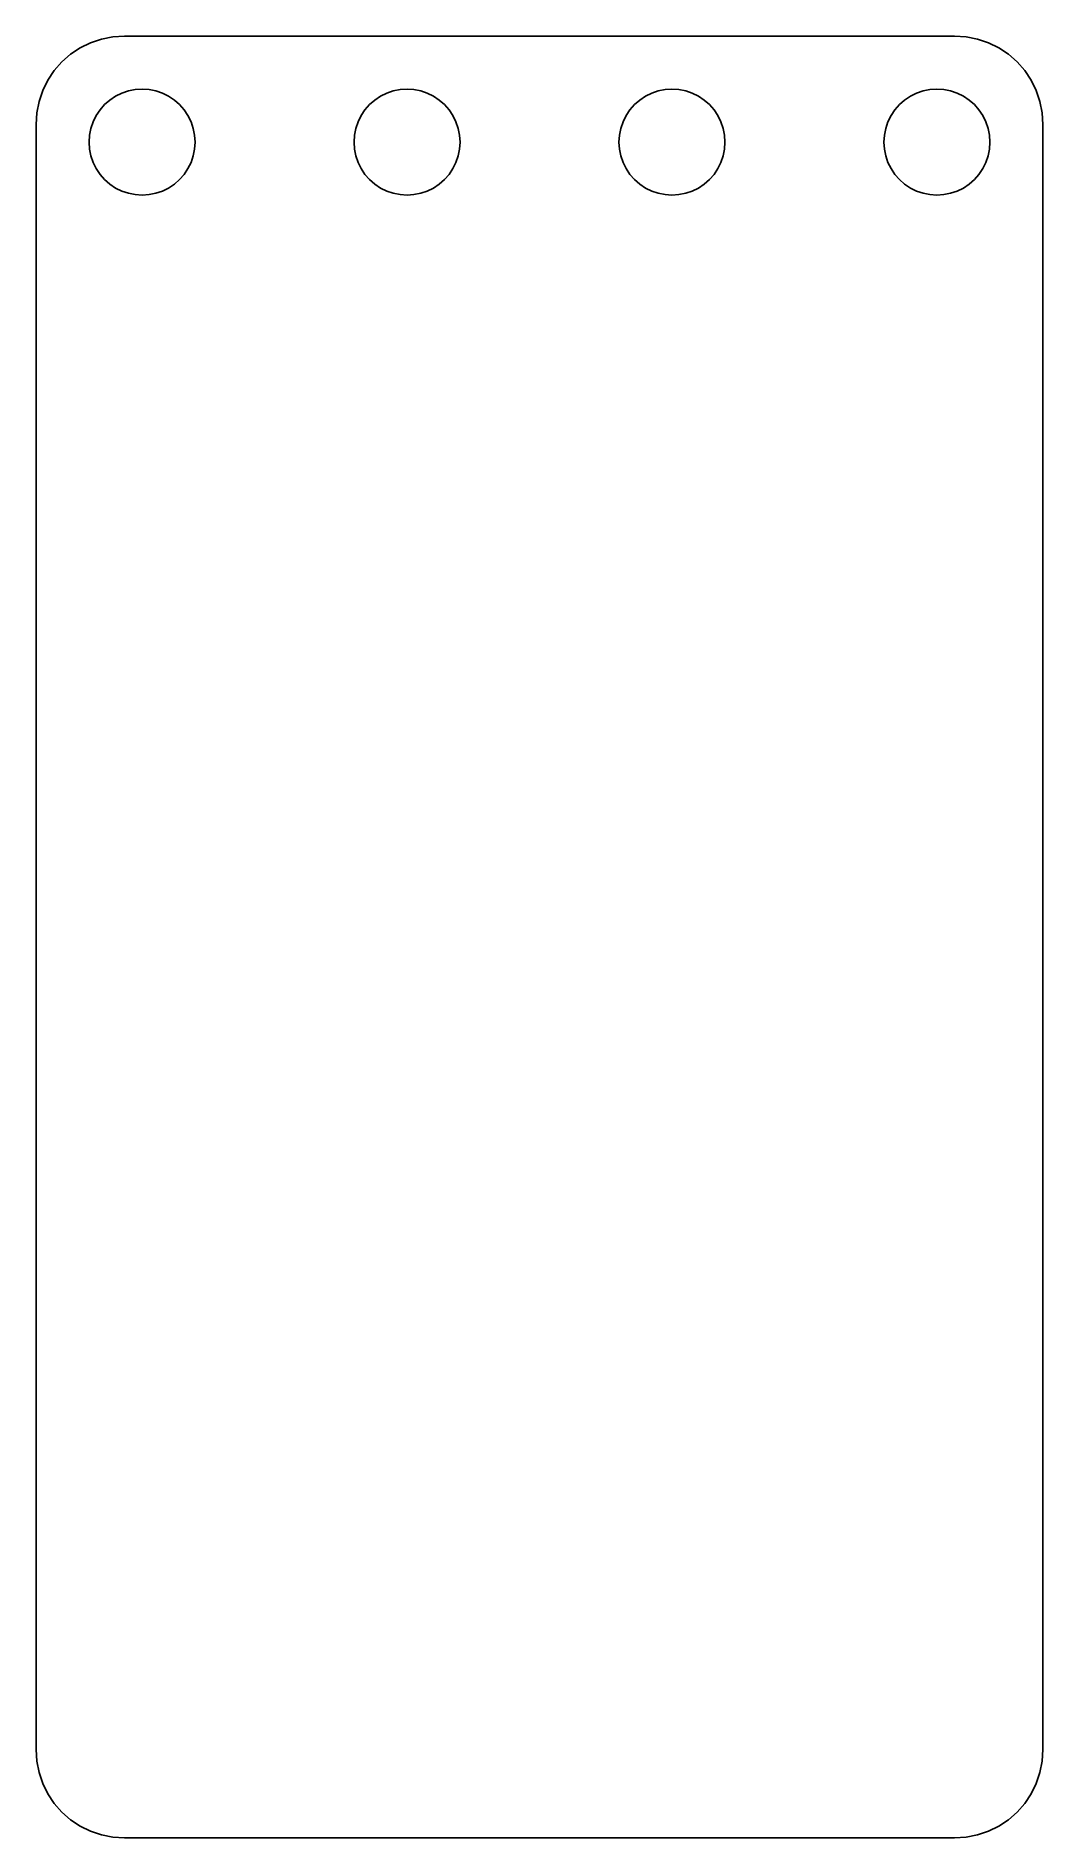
# Model space of a CAD drawing. Header units: metres. Extents: x -29 to 29, y -51 to 51.
import ezdxf

# ---------------------------------------------------------------- set-up
doc = ezdxf.new("R2010")
doc.units = ezdxf.units.M

msp = doc.modelspace()

# ---------------------------------------------------------------- linework, layer by layer
for p, q in [((-23.505, 51.005), (-24.1576, 50.9622)), ((23.505, 51.005), (-23.505, 51.005)), ((24.1576, 50.9622), (23.505, 51.005)), ((-26.005, 50.3351), (-26.5488, 49.9718)), ((-25.4184, 50.6244), (-26.005, 50.3351)), ((-24.7991, 50.8346), (-25.4184, 50.6244)), ((-24.1576, 50.9622), (-24.7991, 50.8346)), ((24.7991, 50.8346), (24.1576, 50.9622)), ((25.4184, 50.6244), (24.7991, 50.8346)), ((26.005, 50.3351), (25.4184, 50.6244)), ((26.5488, 49.9718), (26.005, 50.3351)), ((-27.4718, 49.0488), (-27.8351, 48.505)), ((-27.0405, 49.5405), (-27.4718, 49.0488)), ((-26.5488, 49.9718), (-27.0405, 49.5405)), ((27.0405, 49.5405), (26.5488, 49.9718)), ((27.4718, 49.0488), (27.0405, 49.5405)), ((27.8351, 48.505), (27.4718, 49.0488)), ((-27.8351, 48.505), (-28.1244, 47.9184)), ((-23.2764, 47.8978), (-22.8916, 47.9743)), ((-22.8916, 47.9743), (-22.5, 48)), ((-22.5, 48), (-22.1084, 47.9743)), ((-22.1084, 47.9743), (-21.7235, 47.8978)), ((-8.27644, 47.8978), (-7.89157, 47.9743)), ((-7.89157, 47.9743), (-7.5, 48)), ((-7.5, 48), (-7.10841, 47.9743)), ((-7.10841, 47.9743), (-6.72354, 47.8978)), ((6.72354, 47.8978), (7.10841, 47.9743)), ((7.10841, 47.9743), (7.5, 48)), ((7.5, 48), (7.89157, 47.9743)), ((7.89157, 47.9743), (8.27644, 47.8978)), ((21.7235, 47.8978), (22.1084, 47.9743)), ((22.1084, 47.9743), (22.5, 48)), ((22.5, 48), (22.8916, 47.9743)), ((22.8916, 47.9743), (23.2764, 47.8978)), ((28.1244, 47.9184), (27.8351, 48.505)), ((-28.3346, 47.2991), (-28.4622, 46.6576)), ((-28.1244, 47.9184), (-28.3346, 47.2991)), ((-24.8801, 46.8263), (-24.6213, 47.1213)), ((-24.6213, 47.1213), (-24.3263, 47.3801)), ((-24.3263, 47.3801), (-24, 47.5981)), ((-24, 47.5981), (-23.648, 47.7716)), ((-23.648, 47.7716), (-23.2764, 47.8978)), ((-21.7235, 47.8978), (-21.3519, 47.7716)), ((-21.3519, 47.7716), (-21, 47.5981)), ((-21, 47.5981), (-20.6737, 47.3801)), ((-20.6737, 47.3801), (-20.3787, 47.1213)), ((-20.3787, 47.1213), (-20.1199, 46.8263)), ((-9.88005, 46.8263), (-9.62131, 47.1213)), ((-9.62131, 47.1213), (-9.32628, 47.3801)), ((-9.32628, 47.3801), (-9, 47.5981)), ((-9, 47.5981), (-8.64804, 47.7716)), ((-8.64804, 47.7716), (-8.27644, 47.8978)), ((-6.72354, 47.8978), (-6.35194, 47.7716)), ((-6.35194, 47.7716), (-6, 47.5981)), ((-6, 47.5981), (-5.67371, 47.3801)), ((-5.67371, 47.3801), (-5.37868, 47.1213)), ((-5.37868, 47.1213), (-5.11993, 46.8263)), ((5.11993, 46.8263), (5.37868, 47.1213)), ((5.37868, 47.1213), (5.67371, 47.3801)), ((5.67371, 47.3801), (6, 47.5981)), ((6, 47.5981), (6.35194, 47.7716)), ((6.35194, 47.7716), (6.72354, 47.8978)), ((8.27644, 47.8978), (8.64804, 47.7716)), ((8.64804, 47.7716), (9, 47.5981)), ((9, 47.5981), (9.32628, 47.3801)), ((9.32628, 47.3801), (9.62131, 47.1213)), ((9.62131, 47.1213), (9.88005, 46.8263)), ((20.1199, 46.8263), (20.3787, 47.1213)), ((20.3787, 47.1213), (20.6737, 47.3801)), ((20.6737, 47.3801), (21, 47.5981)), ((21, 47.5981), (21.3519, 47.7716)), ((21.3519, 47.7716), (21.7235, 47.8978)), ((23.2764, 47.8978), (23.648, 47.7716)), ((23.648, 47.7716), (24, 47.5981)), ((24, 47.5981), (24.3263, 47.3801)), ((24.3263, 47.3801), (24.6213, 47.1213)), ((24.6213, 47.1213), (24.8801, 46.8263)), ((28.3346, 47.2991), (28.1244, 47.9184)), ((28.4622, 46.6576), (28.3346, 47.2991)), ((-28.4622, 46.6576), (-28.505, 46.005)), ((-28.505, 46.005), (-28.505, -46.005)), ((-25.3978, 45.7765), (-25.2716, 46.148)), ((-25.2716, 46.148), (-25.0981, 46.5)), ((-25.0981, 46.5), (-24.8801, 46.8263)), ((-20.1199, 46.8263), (-19.9019, 46.5)), ((-19.9019, 46.5), (-19.7283, 46.148)), ((-19.7283, 46.148), (-19.6022, 45.7765)), ((-10.3978, 45.7765), (-10.2716, 46.148)), ((-10.2716, 46.148), (-10.0981, 46.5)), ((-10.0981, 46.5), (-9.88005, 46.8263)), ((-5.11993, 46.8263), (-4.90192, 46.5)), ((-4.90192, 46.5), (-4.72835, 46.148)), ((-4.72835, 46.148), (-4.60222, 45.7765)), ((4.60222, 45.7765), (4.72835, 46.148)), ((4.72835, 46.148), (4.90192, 46.5)), ((4.90192, 46.5), (5.11993, 46.8263)), ((9.88005, 46.8263), (10.0981, 46.5)), ((10.0981, 46.5), (10.2716, 46.148)), ((10.2716, 46.148), (10.3978, 45.7765)), ((19.6022, 45.7765), (19.7283, 46.148)), ((19.7283, 46.148), (19.9019, 46.5)), ((19.9019, 46.5), (20.1199, 46.8263)), ((24.8801, 46.8263), (25.0981, 46.5)), ((25.0981, 46.5), (25.2716, 46.148)), ((25.2716, 46.148), (25.3978, 45.7765)), ((28.505, 46.005), (28.4622, 46.6576)), ((28.505, -46.005), (28.505, 46.005)), ((-25.5, 45), (-25.4743, 45.3916)), ((-25.4743, 44.6084), (-25.5, 45)), ((-25.4743, 45.3916), (-25.3978, 45.7765)), ((-19.6022, 45.7765), (-19.5257, 45.3916)), ((-19.5257, 45.3916), (-19.5, 45)), ((-19.5, 45), (-19.5257, 44.6084)), ((-10.5, 45), (-10.4743, 45.3916)), ((-10.4743, 44.6084), (-10.5, 45)), ((-10.4743, 45.3916), (-10.3978, 45.7765)), ((-4.60222, 45.7765), (-4.52567, 45.3916)), ((-4.52567, 45.3916), (-4.5, 45)), ((-4.5, 45), (-4.52567, 44.6084)), ((4.5, 45), (4.52567, 45.3916)), ((4.52567, 44.6084), (4.5, 45)), ((4.52567, 45.3916), (4.60222, 45.7765)), ((10.3978, 45.7765), (10.4743, 45.3916)), ((10.4743, 45.3916), (10.5, 45)), ((10.5, 45), (10.4743, 44.6084)), ((19.5, 45), (19.5257, 45.3916)), ((19.5257, 44.6084), (19.5, 45)), ((19.5257, 45.3916), (19.6022, 45.7765)), ((25.3978, 45.7765), (25.4743, 45.3916)), ((25.4743, 45.3916), (25.5, 45)), ((25.5, 45), (25.4743, 44.6084)), ((-25.3978, 44.2235), (-25.4743, 44.6084)), ((-25.2716, 43.8519), (-25.3978, 44.2235)), ((-19.6022, 44.2235), (-19.7283, 43.8519)), ((-19.5257, 44.6084), (-19.6022, 44.2235)), ((-10.3978, 44.2235), (-10.4743, 44.6084)), ((-10.2716, 43.8519), (-10.3978, 44.2235)), ((-4.60222, 44.2235), (-4.72835, 43.8519)), ((-4.52567, 44.6084), (-4.60222, 44.2235)), ((4.60222, 44.2235), (4.52567, 44.6084)), ((4.72835, 43.8519), (4.60222, 44.2235)), ((10.3978, 44.2235), (10.2716, 43.8519)), ((10.4743, 44.6084), (10.3978, 44.2235)), ((19.6022, 44.2235), (19.5257, 44.6084)), ((19.7283, 43.8519), (19.6022, 44.2235)), ((25.3978, 44.2235), (25.2716, 43.8519)), ((25.4743, 44.6084), (25.3978, 44.2235)), ((-25.0981, 43.5), (-25.2716, 43.8519)), ((-24.8801, 43.1737), (-25.0981, 43.5)), ((-24.6213, 42.8787), (-24.8801, 43.1737)), ((-24.3263, 42.6199), (-24.6213, 42.8787)), ((-20.3787, 42.8787), (-20.6737, 42.6199)), ((-20.1199, 43.1737), (-20.3787, 42.8787)), ((-19.9019, 43.5), (-20.1199, 43.1737)), ((-19.7283, 43.8519), (-19.9019, 43.5)), ((-10.0981, 43.5), (-10.2716, 43.8519)), ((-9.88005, 43.1737), (-10.0981, 43.5)), ((-9.62131, 42.8787), (-9.88005, 43.1737)), ((-9.32628, 42.6199), (-9.62131, 42.8787)), ((-5.37868, 42.8787), (-5.67371, 42.6199)), ((-5.11993, 43.1737), (-5.37868, 42.8787)), ((-4.90192, 43.5), (-5.11993, 43.1737)), ((-4.72835, 43.8519), (-4.90192, 43.5)), ((4.90192, 43.5), (4.72835, 43.8519)), ((5.11993, 43.1737), (4.90192, 43.5)), ((5.37868, 42.8787), (5.11993, 43.1737)), ((5.67371, 42.6199), (5.37868, 42.8787)), ((9.62131, 42.8787), (9.32628, 42.6199)), ((9.88005, 43.1737), (9.62131, 42.8787)), ((10.0981, 43.5), (9.88005, 43.1737)), ((10.2716, 43.8519), (10.0981, 43.5)), ((19.9019, 43.5), (19.7283, 43.8519)), ((20.1199, 43.1737), (19.9019, 43.5)), ((20.3787, 42.8787), (20.1199, 43.1737)), ((20.6737, 42.6199), (20.3787, 42.8787)), ((24.6213, 42.8787), (24.3263, 42.6199)), ((24.8801, 43.1737), (24.6213, 42.8787)), ((25.0981, 43.5), (24.8801, 43.1737)), ((25.2716, 43.8519), (25.0981, 43.5)), ((-24, 42.4019), (-24.3263, 42.6199)), ((-23.648, 42.2284), (-24, 42.4019)), ((-23.2764, 42.1022), (-23.648, 42.2284)), ((-22.8916, 42.0257), (-23.2764, 42.1022)), ((-22.5, 42), (-22.8916, 42.0257)), ((-22.1084, 42.0257), (-22.5, 42)), ((-21.7235, 42.1022), (-22.1084, 42.0257)), ((-21.3519, 42.2284), (-21.7235, 42.1022)), ((-21, 42.4019), (-21.3519, 42.2284)), ((-20.6737, 42.6199), (-21, 42.4019)), ((-9, 42.4019), (-9.32628, 42.6199)), ((-8.64804, 42.2284), (-9, 42.4019)), ((-8.27644, 42.1022), (-8.64804, 42.2284)), ((-7.89157, 42.0257), (-8.27644, 42.1022)), ((-7.5, 42), (-7.89157, 42.0257)), ((-7.10841, 42.0257), (-7.5, 42)), ((-6.72354, 42.1022), (-7.10841, 42.0257)), ((-6.35194, 42.2284), (-6.72354, 42.1022)), ((-6, 42.4019), (-6.35194, 42.2284)), ((-5.67371, 42.6199), (-6, 42.4019)), ((6, 42.4019), (5.67371, 42.6199)), ((6.35194, 42.2284), (6, 42.4019)), ((6.72354, 42.1022), (6.35194, 42.2284)), ((7.10841, 42.0257), (6.72354, 42.1022)), ((7.5, 42), (7.10841, 42.0257)), ((7.89157, 42.0257), (7.5, 42)), ((8.27644, 42.1022), (7.89157, 42.0257)), ((8.64804, 42.2284), (8.27644, 42.1022)), ((9, 42.4019), (8.64804, 42.2284)), ((9.32628, 42.6199), (9, 42.4019)), ((21, 42.4019), (20.6737, 42.6199)), ((21.3519, 42.2284), (21, 42.4019)), ((21.7235, 42.1022), (21.3519, 42.2284)), ((22.1084, 42.0257), (21.7235, 42.1022)), ((22.5, 42), (22.1084, 42.0257)), ((22.8916, 42.0257), (22.5, 42)), ((23.2764, 42.1022), (22.8916, 42.0257)), ((23.648, 42.2284), (23.2764, 42.1022)), ((24, 42.4019), (23.648, 42.2284)), ((24.3263, 42.6199), (24, 42.4019)), ((-28.505, -46.005), (-28.4622, -46.6576)), ((-28.4622, -46.6576), (-28.3346, -47.2991)), ((28.3346, -47.2991), (28.4622, -46.6576)), ((28.4622, -46.6576), (28.505, -46.005)), ((-28.3346, -47.2991), (-28.1244, -47.9184)), ((-28.1244, -47.9184), (-27.8351, -48.505)), ((27.8351, -48.505), (28.1244, -47.9184)), ((28.1244, -47.9184), (28.3346, -47.2991)), ((-27.8351, -48.505), (-27.4718, -49.0488)), ((27.4718, -49.0488), (27.8351, -48.505)), ((-27.4718, -49.0488), (-27.0405, -49.5405)), ((-27.0405, -49.5405), (-26.5488, -49.9718)), ((-26.5488, -49.9718), (-26.005, -50.3351)), ((26.005, -50.3351), (26.5488, -49.9718)), ((26.5488, -49.9718), (27.0405, -49.5405)), ((27.0405, -49.5405), (27.4718, -49.0488)), ((-26.005, -50.3351), (-25.4184, -50.6244)), ((-25.4184, -50.6244), (-24.7991, -50.8346)), ((-24.7991, -50.8346), (-24.1576, -50.9622)), ((-24.1576, -50.9622), (-23.505, -51.005)), ((-23.505, -51.005), (23.505, -51.005)), ((23.505, -51.005), (24.1576, -50.9622)), ((24.1576, -50.9622), (24.7991, -50.8346)), ((24.7991, -50.8346), (25.4184, -50.6244)), ((25.4184, -50.6244), (26.005, -50.3351))]:
    msp.add_line(p, q)

doc.saveas('drawing.dxf')
